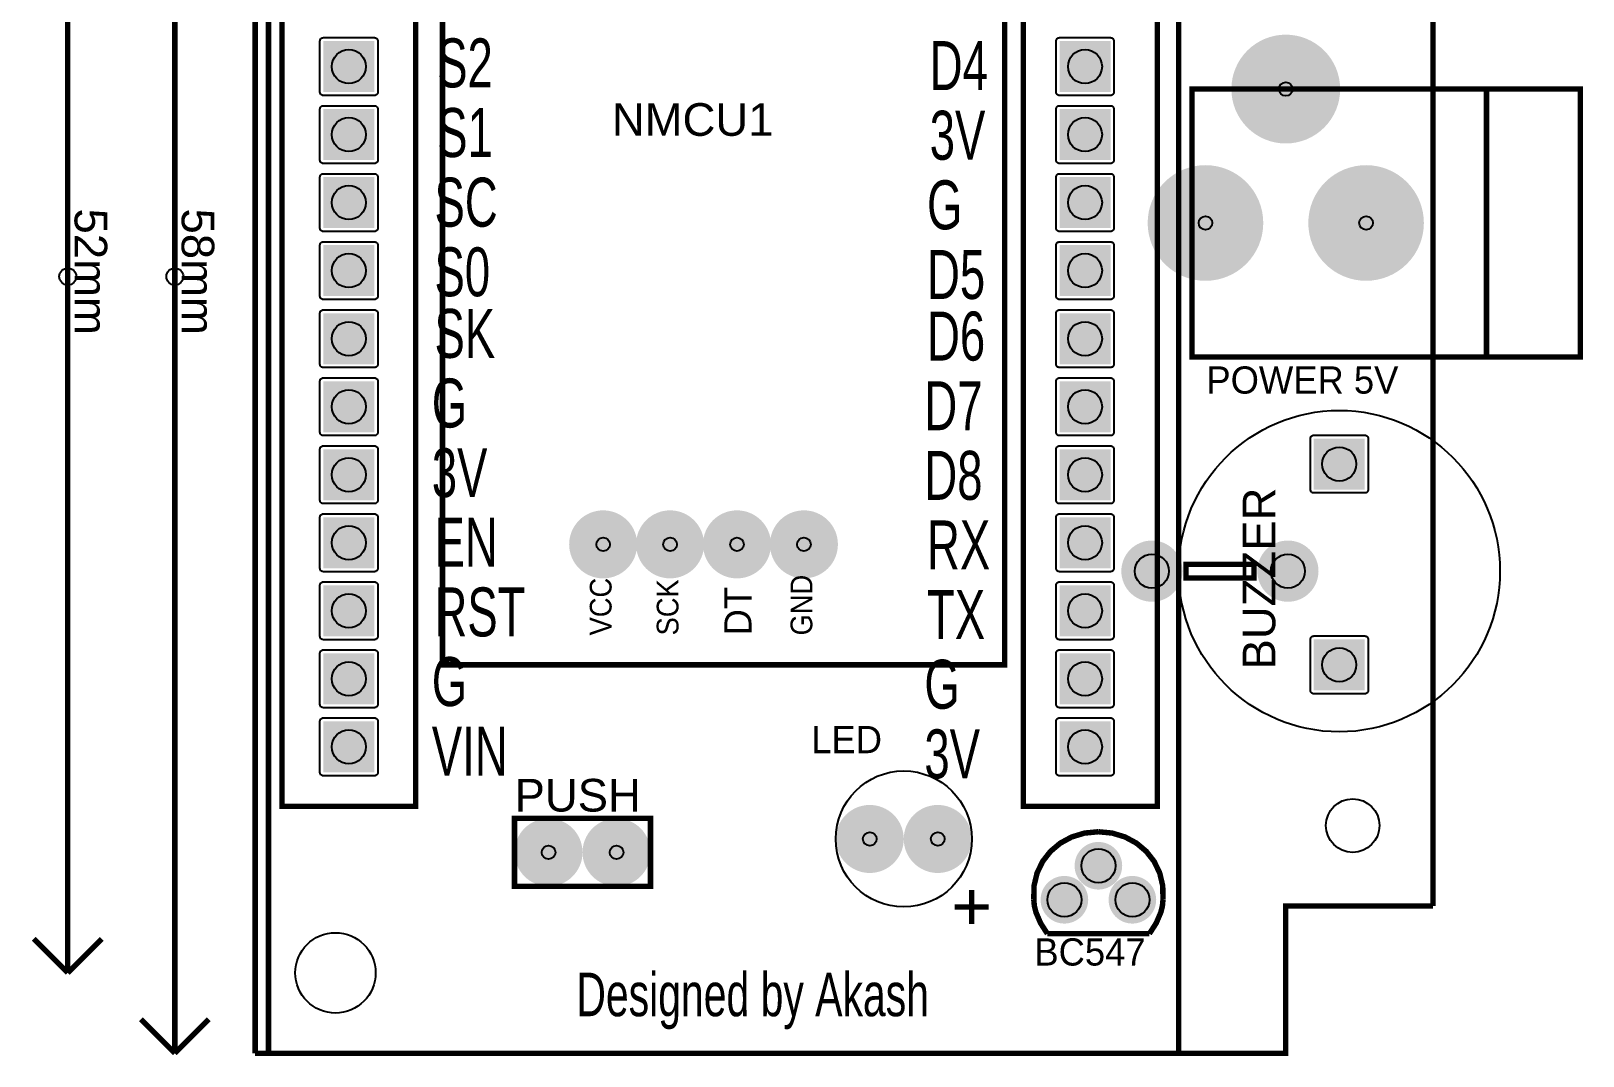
# Model space of a CAD drawing. Header units: inches. Extents: x -1.14 to 1.14, y -1.28 to 1.27.
# Drawn here: x -1.141 to 1.141, y -1.276 to 0.231 of the extents above; entities that cross this region are included whole.
import ezdxf

# ---------------------------------------------------------------- set-up
doc = ezdxf.new("R2010")
doc.units = ezdxf.units.IN
doc.header["$MEASUREMENT"] = 0

# ---------------------------------------------------------------- blocks, each defined once
blk = doc.blocks.new('EPAD')
at = {"const_width": 0.5}
blk.add_lwpolyline([(-0.25, 0, 1), (0.25, 0, 1)], format="xyb", close=True, dxfattribs=at)
blk = doc.blocks.new('RPAD')
blk.add_trace([(-0.5, -0.5), (-0.5, 0.5), (0.5, -0.5), (0.5, 0.5)])

msp = doc.modelspace()

# ---------------------------------------------------------------- linework, layer by layer
at = {"const_width": 0.008}
for points in [[(-0.929724, 1.011807), (-0.929724, -1.271657)], [(-0.811614, 1.011807), (-0.811614, -1.271657)], [(-0.811614, 1.011807), (-0.811614, -1.271657)], [(-0.791929, -1.271657), (0.546654, -1.271657), (0.546654, 1.011807), (-0.791929, 1.011807), (-0.791929, -1.271657)], [(-0.791929, -1.271657), (0.546654, -1.271657), (0.546654, 1.011807), (-0.791929, 1.011807), (-0.791929, -1.271657)], [(-1.087205, 0.893697), (-1.087205, -1.153547)], [(0.920669, -1.055122), (0.920669, 0.795272)], [(0.920669, -1.055122), (0.920669, 0.795272)], [(-0.772244, -0.908665), (-0.575394, -0.908665), (-0.575394, 0.666138), (-0.772244, 0.666138), (-0.772244, -0.908665)], [(-0.772244, -0.908665), (-0.575394, -0.908665), (-0.575394, 0.666138), (-0.772244, 0.666138), (-0.772244, -0.908665)], [(0.318307, -0.908665), (0.515157, -0.908665), (0.515157, 0.666138), (0.318307, 0.666138), (0.318307, -0.908665)], [(0.318307, -0.908665), (0.515157, -0.908665), (0.515157, 0.666138), (0.318307, 0.666138), (0.318307, -0.908665)], [(-0.536024, -0.700791), (0.290748, -0.700791), (0.290748, 0.637791), (-0.536024, 0.637791), (-0.536024, -0.700791)], [(-0.536024, -0.700791), (0.290748, -0.700791), (0.290748, 0.637791), (-0.536024, 0.637791), (-0.536024, -0.700791)], [(0.566339, -0.248035), (1.137205, -0.248035), (1.137205, 0.145665), (0.566339, 0.145665), (0.566339, -0.248035)], [(0.566339, -0.248035), (1.137205, -0.248035), (1.137205, 0.145665), (0.566339, 0.145665), (0.566339, -0.248035)], [(0.999409, -0.248035), (0.999409, 0.145665)], [(0.999409, -0.248035), (0.999409, 0.145665)], [(0.557283, -0.572996), (0.657283, -0.572996), (0.657283, -0.552996), (0.557283, -0.552996), (0.557283, -0.572996)], [(0.557283, -0.572996), (0.657283, -0.572996), (0.657283, -0.552996), (0.557283, -0.552996), (0.557283, -0.572996)], [(-0.430118, -1.026382), (-0.230118, -1.026382), (-0.230118, -0.926382), (-0.430118, -0.926382), (-0.430118, -1.026382)], [(-0.430118, -1.026382), (-0.230118, -1.026382), (-0.230118, -0.926382), (-0.430118, -0.926382), (-0.430118, -1.026382)], [(0.333543, -1.046067), (0.333883, -1.02562), (0.338367, -1.006711), (0.346573, -0.989707), (0.358074, -0.974973), (0.372447, -0.962876), (0.389266, -0.953782), (0.408106, -0.948057), (0.428543, -0.946067)], [(0.333543, -1.046067), (0.333883, -1.02562), (0.338367, -1.006711), (0.346573, -0.989707), (0.358074, -0.974973), (0.372447, -0.962876), (0.389266, -0.953782), (0.408106, -0.948057), (0.428543, -0.946067)], [(0.523543, -1.046067), (0.523204, -1.02562), (0.518719, -1.006711), (0.510514, -0.989707), (0.499012, -0.974973), (0.484639, -0.962876), (0.46782, -0.953782), (0.44898, -0.948057), (0.428543, -0.946067)], [(0.523543, -1.046067), (0.523204, -1.02562), (0.518719, -1.006711), (0.510514, -0.989707), (0.499012, -0.974973), (0.484639, -0.962876), (0.46782, -0.953782), (0.44898, -0.948057), (0.428543, -0.946067)], [(0.242323, -1.081697), (0.242323, -1.031697)], [(0.242323, -1.081697), (0.242323, -1.031697)], [(0.333543, -1.046067), (0.334403, -1.055393), (0.336669, -1.064426), (0.343543, -1.080442), (0.353543, -1.096067)], [(0.333543, -1.046067), (0.334403, -1.055393), (0.336669, -1.064426), (0.343543, -1.080442), (0.353543, -1.096067)], [(0.523543, -1.046067), (0.522684, -1.055393), (0.520418, -1.064426), (0.513543, -1.080442), (0.503543, -1.096067)], [(0.523543, -1.046067), (0.522684, -1.055393), (0.520418, -1.064426), (0.513543, -1.080442), (0.503543, -1.096067)], [(0.920669, -1.055122), (0.704134, -1.055122), (0.704134, -1.271657), (-0.811614, -1.271657)], [(0.920669, -1.055122), (0.704134, -1.055122), (0.704134, -1.271657), (-0.811614, -1.271657)], [(0.267323, -1.056697), (0.217323, -1.056697)], [(0.267323, -1.056697), (0.217323, -1.056697)], [(0.353543, -1.096067), (0.503543, -1.096067)], [(0.353543, -1.096067), (0.503543, -1.096067)], [(-1.087205, -1.153547), (-1.137205, -1.103547)], [(-1.087205, -1.153547), (-1.037205, -1.103547)], [(-0.929724, -1.271657), (-0.979724, -1.221657)], [(-0.929724, -1.271657), (-0.879724, -1.221657)]]:
    msp.add_lwpolyline(points, dxfattribs=at)
for points in [[(-0.711319, 0.221236), (-0.636319, 0.221236), (-0.635296, 0.221137), (-0.634351, 0.22085), (-0.633501, 0.220396), (-0.632764, 0.219791), (-0.632159, 0.219054), (-0.631705, 0.218204), (-0.631419, 0.217259), (-0.631319, 0.216236), (-0.631319, 0.141236), (-0.631419, 0.140214), (-0.631705, 0.139269), (-0.632159, 0.138419), (-0.632764, 0.137681), (-0.633501, 0.137077), (-0.634351, 0.136622), (-0.635296, 0.136336), (-0.636319, 0.136236), (-0.711319, 0.136236), (-0.712341, 0.136336), (-0.713287, 0.136622), (-0.714137, 0.137077), (-0.714874, 0.137681), (-0.715478, 0.138419), (-0.715933, 0.139269), (-0.716219, 0.140214), (-0.716319, 0.141236), (-0.716319, 0.216236), (-0.716219, 0.217259), (-0.715933, 0.218204), (-0.715478, 0.219054), (-0.714874, 0.219791), (-0.714137, 0.220396), (-0.713287, 0.22085), (-0.712341, 0.221137), (-0.711319, 0.221236)], [(0.371358, 0.221236), (0.446358, 0.221236), (0.447381, 0.221137), (0.448326, 0.22085), (0.449176, 0.220396), (0.449913, 0.219791), (0.450518, 0.219054), (0.450972, 0.218204), (0.451259, 0.217259), (0.451358, 0.216236), (0.451358, 0.141236), (0.451259, 0.140214), (0.450972, 0.139269), (0.450518, 0.138419), (0.449913, 0.137681), (0.449176, 0.137077), (0.448326, 0.136622), (0.447381, 0.136336), (0.446358, 0.136236), (0.371358, 0.136236), (0.370336, 0.136336), (0.369391, 0.136622), (0.36854, 0.137077), (0.367804, 0.137681), (0.367199, 0.138419), (0.366744, 0.139269), (0.366458, 0.140214), (0.366358, 0.141236), (0.366358, 0.216236), (0.366458, 0.217259), (0.366744, 0.218204), (0.367199, 0.219054), (0.367804, 0.219791), (0.36854, 0.220396), (0.369391, 0.22085), (0.370336, 0.221137), (0.371358, 0.221236)], [(-0.711319, 0.121236), (-0.636319, 0.121236), (-0.635296, 0.121137), (-0.634351, 0.12085), (-0.633501, 0.120396), (-0.632764, 0.119791), (-0.632159, 0.119054), (-0.631705, 0.118204), (-0.631419, 0.117259), (-0.631319, 0.116236), (-0.631319, 0.041236), (-0.631419, 0.040214), (-0.631705, 0.039269), (-0.632159, 0.038419), (-0.632764, 0.037681), (-0.633501, 0.037077), (-0.634351, 0.036622), (-0.635296, 0.036336), (-0.636319, 0.036236), (-0.711319, 0.036236), (-0.712341, 0.036336), (-0.713287, 0.036622), (-0.714137, 0.037077), (-0.714874, 0.037681), (-0.715478, 0.038419), (-0.715933, 0.039269), (-0.716219, 0.040214), (-0.716319, 0.041236), (-0.716319, 0.116236), (-0.716219, 0.117259), (-0.715933, 0.118204), (-0.715478, 0.119054), (-0.714874, 0.119791), (-0.714137, 0.120396), (-0.713287, 0.12085), (-0.712341, 0.121137), (-0.711319, 0.121236)], [(0.371358, 0.121236), (0.446358, 0.121236), (0.447381, 0.121137), (0.448326, 0.12085), (0.449176, 0.120396), (0.449913, 0.119791), (0.450518, 0.119054), (0.450972, 0.118204), (0.451259, 0.117259), (0.451358, 0.116236), (0.451358, 0.041236), (0.451259, 0.040214), (0.450972, 0.039269), (0.450518, 0.038419), (0.449913, 0.037681), (0.449176, 0.037077), (0.448326, 0.036622), (0.447381, 0.036336), (0.446358, 0.036236), (0.371358, 0.036236), (0.370336, 0.036336), (0.369391, 0.036622), (0.36854, 0.037077), (0.367804, 0.037681), (0.367199, 0.038419), (0.366744, 0.039269), (0.366458, 0.040214), (0.366358, 0.041236), (0.366358, 0.116236), (0.366458, 0.117259), (0.366744, 0.118204), (0.367199, 0.119054), (0.367804, 0.119791), (0.36854, 0.120396), (0.369391, 0.12085), (0.370336, 0.121137), (0.371358, 0.121236)], [(-0.711319, 0.021236), (-0.636319, 0.021236), (-0.635296, 0.021137), (-0.634351, 0.02085), (-0.633501, 0.020396), (-0.632764, 0.019791), (-0.632159, 0.019054), (-0.631705, 0.018204), (-0.631419, 0.017259), (-0.631319, 0.016236), (-0.631319, -0.058764), (-0.631419, -0.059786), (-0.631705, -0.060731), (-0.632159, -0.061581), (-0.632764, -0.062319), (-0.633501, -0.062923), (-0.634351, -0.063378), (-0.635296, -0.063664), (-0.636319, -0.063764), (-0.711319, -0.063764), (-0.712341, -0.063664), (-0.713287, -0.063378), (-0.714137, -0.062923), (-0.714874, -0.062319), (-0.715478, -0.061581), (-0.715933, -0.060731), (-0.716219, -0.059786), (-0.716319, -0.058764), (-0.716319, 0.016236), (-0.716219, 0.017259), (-0.715933, 0.018204), (-0.715478, 0.019054), (-0.714874, 0.019791), (-0.714137, 0.020396), (-0.713287, 0.02085), (-0.712341, 0.021137), (-0.711319, 0.021236)], [(0.371358, 0.021236), (0.446358, 0.021236), (0.447381, 0.021137), (0.448326, 0.02085), (0.449176, 0.020396), (0.449913, 0.019791), (0.450518, 0.019054), (0.450972, 0.018204), (0.451259, 0.017259), (0.451358, 0.016236), (0.451358, -0.058764), (0.451259, -0.059786), (0.450972, -0.060731), (0.450518, -0.061581), (0.449913, -0.062319), (0.449176, -0.062923), (0.448326, -0.063378), (0.447381, -0.063664), (0.446358, -0.063764), (0.371358, -0.063764), (0.370336, -0.063664), (0.369391, -0.063378), (0.36854, -0.062923), (0.367804, -0.062319), (0.367199, -0.061581), (0.366744, -0.060731), (0.366458, -0.059786), (0.366358, -0.058764), (0.366358, 0.016236), (0.366458, 0.017259), (0.366744, 0.018204), (0.367199, 0.019054), (0.367804, 0.019791), (0.36854, 0.020396), (0.369391, 0.02085), (0.370336, 0.021137), (0.371358, 0.021236)], [(-0.711319, -0.078764), (-0.636319, -0.078764), (-0.635296, -0.078863), (-0.634351, -0.07915), (-0.633501, -0.079604), (-0.632764, -0.080209), (-0.632159, -0.080946), (-0.631705, -0.081796), (-0.631419, -0.082741), (-0.631319, -0.083764), (-0.631319, -0.158764), (-0.631419, -0.159786), (-0.631705, -0.160731), (-0.632159, -0.161581), (-0.632764, -0.162319), (-0.633501, -0.162923), (-0.634351, -0.163378), (-0.635296, -0.163664), (-0.636319, -0.163764), (-0.711319, -0.163764), (-0.712341, -0.163664), (-0.713287, -0.163378), (-0.714137, -0.162923), (-0.714874, -0.162319), (-0.715478, -0.161581), (-0.715933, -0.160731), (-0.716219, -0.159786), (-0.716319, -0.158764), (-0.716319, -0.083764), (-0.716219, -0.082741), (-0.715933, -0.081796), (-0.715478, -0.080946), (-0.714874, -0.080209), (-0.714137, -0.079604), (-0.713287, -0.07915), (-0.712341, -0.078863), (-0.711319, -0.078764)], [(0.371358, -0.078764), (0.446358, -0.078764), (0.447381, -0.078863), (0.448326, -0.07915), (0.449176, -0.079604), (0.449913, -0.080209), (0.450518, -0.080946), (0.450972, -0.081796), (0.451259, -0.082741), (0.451358, -0.083764), (0.451358, -0.158764), (0.451259, -0.159786), (0.450972, -0.160731), (0.450518, -0.161581), (0.449913, -0.162319), (0.449176, -0.162923), (0.448326, -0.163378), (0.447381, -0.163664), (0.446358, -0.163764), (0.371358, -0.163764), (0.370336, -0.163664), (0.369391, -0.163378), (0.36854, -0.162923), (0.367804, -0.162319), (0.367199, -0.161581), (0.366744, -0.160731), (0.366458, -0.159786), (0.366358, -0.158764), (0.366358, -0.083764), (0.366458, -0.082741), (0.366744, -0.081796), (0.367199, -0.080946), (0.367804, -0.080209), (0.36854, -0.079604), (0.369391, -0.07915), (0.370336, -0.078863), (0.371358, -0.078764)], [(-0.711319, -0.178764), (-0.636319, -0.178764), (-0.635296, -0.178863), (-0.634351, -0.17915), (-0.633501, -0.179604), (-0.632764, -0.180209), (-0.632159, -0.180946), (-0.631705, -0.181796), (-0.631419, -0.182741), (-0.631319, -0.183764), (-0.631319, -0.258764), (-0.631419, -0.259786), (-0.631705, -0.260731), (-0.632159, -0.261581), (-0.632764, -0.262319), (-0.633501, -0.262923), (-0.634351, -0.263378), (-0.635296, -0.263664), (-0.636319, -0.263764), (-0.711319, -0.263764), (-0.712341, -0.263664), (-0.713287, -0.263378), (-0.714137, -0.262923), (-0.714874, -0.262319), (-0.715478, -0.261581), (-0.715933, -0.260731), (-0.716219, -0.259786), (-0.716319, -0.258764), (-0.716319, -0.183764), (-0.716219, -0.182741), (-0.715933, -0.181796), (-0.715478, -0.180946), (-0.714874, -0.180209), (-0.714137, -0.179604), (-0.713287, -0.17915), (-0.712341, -0.178863), (-0.711319, -0.178764)], [(0.371358, -0.178764), (0.446358, -0.178764), (0.447381, -0.178863), (0.448326, -0.17915), (0.449176, -0.179604), (0.449913, -0.180209), (0.450518, -0.180946), (0.450972, -0.181796), (0.451259, -0.182741), (0.451358, -0.183764), (0.451358, -0.258764), (0.451259, -0.259786), (0.450972, -0.260731), (0.450518, -0.261581), (0.449913, -0.262319), (0.449176, -0.262923), (0.448326, -0.263378), (0.447381, -0.263664), (0.446358, -0.263764), (0.371358, -0.263764), (0.370336, -0.263664), (0.369391, -0.263378), (0.36854, -0.262923), (0.367804, -0.262319), (0.367199, -0.261581), (0.366744, -0.260731), (0.366458, -0.259786), (0.366358, -0.258764), (0.366358, -0.183764), (0.366458, -0.182741), (0.366744, -0.181796), (0.367199, -0.180946), (0.367804, -0.180209), (0.36854, -0.179604), (0.369391, -0.17915), (0.370336, -0.178863), (0.371358, -0.178764)], [(-0.711319, -0.278764), (-0.636319, -0.278764), (-0.635296, -0.278863), (-0.634351, -0.27915), (-0.633501, -0.279604), (-0.632764, -0.280209), (-0.632159, -0.280946), (-0.631705, -0.281796), (-0.631419, -0.282741), (-0.631319, -0.283764), (-0.631319, -0.358764), (-0.631419, -0.359786), (-0.631705, -0.360731), (-0.632159, -0.361581), (-0.632764, -0.362319), (-0.633501, -0.362923), (-0.634351, -0.363378), (-0.635296, -0.363664), (-0.636319, -0.363764), (-0.711319, -0.363764), (-0.712341, -0.363664), (-0.713287, -0.363378), (-0.714137, -0.362923), (-0.714874, -0.362319), (-0.715478, -0.361581), (-0.715933, -0.360731), (-0.716219, -0.359786), (-0.716319, -0.358764), (-0.716319, -0.283764), (-0.716219, -0.282741), (-0.715933, -0.281796), (-0.715478, -0.280946), (-0.714874, -0.280209), (-0.714137, -0.279604), (-0.713287, -0.27915), (-0.712341, -0.278863), (-0.711319, -0.278764)], [(0.371358, -0.278764), (0.446358, -0.278764), (0.447381, -0.278863), (0.448326, -0.27915), (0.449176, -0.279604), (0.449913, -0.280209), (0.450518, -0.280946), (0.450972, -0.281796), (0.451259, -0.282741), (0.451358, -0.283764), (0.451358, -0.358764), (0.451259, -0.359786), (0.450972, -0.360731), (0.450518, -0.361581), (0.449913, -0.362319), (0.449176, -0.362923), (0.448326, -0.363378), (0.447381, -0.363664), (0.446358, -0.363764), (0.371358, -0.363764), (0.370336, -0.363664), (0.369391, -0.363378), (0.36854, -0.362923), (0.367804, -0.362319), (0.367199, -0.361581), (0.366744, -0.360731), (0.366458, -0.359786), (0.366358, -0.358764), (0.366358, -0.283764), (0.366458, -0.282741), (0.366744, -0.281796), (0.367199, -0.280946), (0.367804, -0.280209), (0.36854, -0.279604), (0.369391, -0.27915), (0.370336, -0.278863), (0.371358, -0.278764)], [(0.825374, -0.368016), (0.825374, -0.443016), (0.825274, -0.444038), (0.824988, -0.444983), (0.824533, -0.445834), (0.823929, -0.44657), (0.823192, -0.447175), (0.822342, -0.44763), (0.821396, -0.447916), (0.820374, -0.448016), (0.745374, -0.448016), (0.744352, -0.447916), (0.743406, -0.44763), (0.742556, -0.447175), (0.741819, -0.44657), (0.741215, -0.445834), (0.74076, -0.444983), (0.740474, -0.444038), (0.740374, -0.443016), (0.740374, -0.368016), (0.740474, -0.366993), (0.74076, -0.366048), (0.741215, -0.365198), (0.741819, -0.364461), (0.742556, -0.363856), (0.743406, -0.363402), (0.744352, -0.363115), (0.745374, -0.363016), (0.820374, -0.363016), (0.821396, -0.363115), (0.822342, -0.363402), (0.823192, -0.363856), (0.823929, -0.364461), (0.824533, -0.365198), (0.824988, -0.366048), (0.825274, -0.366993), (0.825374, -0.368016)], [(-0.711319, -0.378764), (-0.636319, -0.378764), (-0.635296, -0.378863), (-0.634351, -0.37915), (-0.633501, -0.379604), (-0.632764, -0.380209), (-0.632159, -0.380946), (-0.631705, -0.381796), (-0.631419, -0.382741), (-0.631319, -0.383764), (-0.631319, -0.458764), (-0.631419, -0.459786), (-0.631705, -0.460731), (-0.632159, -0.461581), (-0.632764, -0.462319), (-0.633501, -0.462923), (-0.634351, -0.463378), (-0.635296, -0.463664), (-0.636319, -0.463764), (-0.711319, -0.463764), (-0.712341, -0.463664), (-0.713287, -0.463378), (-0.714137, -0.462923), (-0.714874, -0.462319), (-0.715478, -0.461581), (-0.715933, -0.460731), (-0.716219, -0.459786), (-0.716319, -0.458764), (-0.716319, -0.383764), (-0.716219, -0.382741), (-0.715933, -0.381796), (-0.715478, -0.380946), (-0.714874, -0.380209), (-0.714137, -0.379604), (-0.713287, -0.37915), (-0.712341, -0.378863), (-0.711319, -0.378764)], [(0.371358, -0.378764), (0.446358, -0.378764), (0.447381, -0.378863), (0.448326, -0.37915), (0.449176, -0.379604), (0.449913, -0.380209), (0.450518, -0.380946), (0.450972, -0.381796), (0.451259, -0.382741), (0.451358, -0.383764), (0.451358, -0.458764), (0.451259, -0.459786), (0.450972, -0.460731), (0.450518, -0.461581), (0.449913, -0.462319), (0.449176, -0.462923), (0.448326, -0.463378), (0.447381, -0.463664), (0.446358, -0.463764), (0.371358, -0.463764), (0.370336, -0.463664), (0.369391, -0.463378), (0.36854, -0.462923), (0.367804, -0.462319), (0.367199, -0.461581), (0.366744, -0.460731), (0.366458, -0.459786), (0.366358, -0.458764), (0.366358, -0.383764), (0.366458, -0.382741), (0.366744, -0.381796), (0.367199, -0.380946), (0.367804, -0.380209), (0.36854, -0.379604), (0.369391, -0.37915), (0.370336, -0.378863), (0.371358, -0.378764)], [(-0.711319, -0.478764), (-0.636319, -0.478764), (-0.635296, -0.478863), (-0.634351, -0.47915), (-0.633501, -0.479604), (-0.632764, -0.480209), (-0.632159, -0.480946), (-0.631705, -0.481796), (-0.631419, -0.482741), (-0.631319, -0.483764), (-0.631319, -0.558764), (-0.631419, -0.559786), (-0.631705, -0.560731), (-0.632159, -0.561581), (-0.632764, -0.562319), (-0.633501, -0.562923), (-0.634351, -0.563378), (-0.635296, -0.563664), (-0.636319, -0.563764), (-0.711319, -0.563764), (-0.712341, -0.563664), (-0.713287, -0.563378), (-0.714137, -0.562923), (-0.714874, -0.562319), (-0.715478, -0.561581), (-0.715933, -0.560731), (-0.716219, -0.559786), (-0.716319, -0.558764), (-0.716319, -0.483764), (-0.716219, -0.482741), (-0.715933, -0.481796), (-0.715478, -0.480946), (-0.714874, -0.480209), (-0.714137, -0.479604), (-0.713287, -0.47915), (-0.712341, -0.478863), (-0.711319, -0.478764)], [(0.371358, -0.478764), (0.446358, -0.478764), (0.447381, -0.478863), (0.448326, -0.47915), (0.449176, -0.479604), (0.449913, -0.480209), (0.450518, -0.480946), (0.450972, -0.481796), (0.451259, -0.482741), (0.451358, -0.483764), (0.451358, -0.558764), (0.451259, -0.559786), (0.450972, -0.560731), (0.450518, -0.561581), (0.449913, -0.562319), (0.449176, -0.562923), (0.448326, -0.563378), (0.447381, -0.563664), (0.446358, -0.563764), (0.371358, -0.563764), (0.370336, -0.563664), (0.369391, -0.563378), (0.36854, -0.562923), (0.367804, -0.562319), (0.367199, -0.561581), (0.366744, -0.560731), (0.366458, -0.559786), (0.366358, -0.558764), (0.366358, -0.483764), (0.366458, -0.482741), (0.366744, -0.481796), (0.367199, -0.480946), (0.367804, -0.480209), (0.36854, -0.479604), (0.369391, -0.47915), (0.370336, -0.478863), (0.371358, -0.478764)], [(-0.711319, -0.578764), (-0.636319, -0.578764), (-0.635296, -0.578863), (-0.634351, -0.57915), (-0.633501, -0.579604), (-0.632764, -0.580209), (-0.632159, -0.580946), (-0.631705, -0.581796), (-0.631419, -0.582741), (-0.631319, -0.583764), (-0.631319, -0.658764), (-0.631419, -0.659786), (-0.631705, -0.660731), (-0.632159, -0.661581), (-0.632764, -0.662319), (-0.633501, -0.662923), (-0.634351, -0.663378), (-0.635296, -0.663664), (-0.636319, -0.663764), (-0.711319, -0.663764), (-0.712341, -0.663664), (-0.713287, -0.663378), (-0.714137, -0.662923), (-0.714874, -0.662319), (-0.715478, -0.661581), (-0.715933, -0.660731), (-0.716219, -0.659786), (-0.716319, -0.658764), (-0.716319, -0.583764), (-0.716219, -0.582741), (-0.715933, -0.581796), (-0.715478, -0.580946), (-0.714874, -0.580209), (-0.714137, -0.579604), (-0.713287, -0.57915), (-0.712341, -0.578863), (-0.711319, -0.578764)], [(0.371358, -0.578764), (0.446358, -0.578764), (0.447381, -0.578863), (0.448326, -0.57915), (0.449176, -0.579604), (0.449913, -0.580209), (0.450518, -0.580946), (0.450972, -0.581796), (0.451259, -0.582741), (0.451358, -0.583764), (0.451358, -0.658764), (0.451259, -0.659786), (0.450972, -0.660731), (0.450518, -0.661581), (0.449913, -0.662319), (0.449176, -0.662923), (0.448326, -0.663378), (0.447381, -0.663664), (0.446358, -0.663764), (0.371358, -0.663764), (0.370336, -0.663664), (0.369391, -0.663378), (0.36854, -0.662923), (0.367804, -0.662319), (0.367199, -0.661581), (0.366744, -0.660731), (0.366458, -0.659786), (0.366358, -0.658764), (0.366358, -0.583764), (0.366458, -0.582741), (0.366744, -0.581796), (0.367199, -0.580946), (0.367804, -0.580209), (0.36854, -0.579604), (0.369391, -0.57915), (0.370336, -0.578863), (0.371358, -0.578764)], [(0.825374, -0.663291), (0.825374, -0.738291), (0.825274, -0.739314), (0.824988, -0.740259), (0.824533, -0.741109), (0.823929, -0.741846), (0.823192, -0.742451), (0.822342, -0.742906), (0.821396, -0.743192), (0.820374, -0.743291), (0.745374, -0.743291), (0.744352, -0.743192), (0.743406, -0.742906), (0.742556, -0.742451), (0.741819, -0.741846), (0.741215, -0.741109), (0.74076, -0.740259), (0.740474, -0.739314), (0.740374, -0.738291), (0.740374, -0.663291), (0.740474, -0.662269), (0.74076, -0.661324), (0.741215, -0.660473), (0.741819, -0.659737), (0.742556, -0.659132), (0.743406, -0.658677), (0.744352, -0.658391), (0.745374, -0.658291), (0.820374, -0.658291), (0.821396, -0.658391), (0.822342, -0.658677), (0.823192, -0.659132), (0.823929, -0.659737), (0.824533, -0.660473), (0.824988, -0.661324), (0.825274, -0.662269), (0.825374, -0.663291)], [(-0.711319, -0.678764), (-0.636319, -0.678764), (-0.635296, -0.678863), (-0.634351, -0.67915), (-0.633501, -0.679604), (-0.632764, -0.680209), (-0.632159, -0.680946), (-0.631705, -0.681796), (-0.631419, -0.682741), (-0.631319, -0.683764), (-0.631319, -0.758764), (-0.631419, -0.759786), (-0.631705, -0.760731), (-0.632159, -0.761581), (-0.632764, -0.762319), (-0.633501, -0.762923), (-0.634351, -0.763378), (-0.635296, -0.763664), (-0.636319, -0.763764), (-0.711319, -0.763764), (-0.712341, -0.763664), (-0.713287, -0.763378), (-0.714137, -0.762923), (-0.714874, -0.762319), (-0.715478, -0.761581), (-0.715933, -0.760731), (-0.716219, -0.759786), (-0.716319, -0.758764), (-0.716319, -0.683764), (-0.716219, -0.682741), (-0.715933, -0.681796), (-0.715478, -0.680946), (-0.714874, -0.680209), (-0.714137, -0.679604), (-0.713287, -0.67915), (-0.712341, -0.678863), (-0.711319, -0.678764)], [(0.371358, -0.678764), (0.446358, -0.678764), (0.447381, -0.678863), (0.448326, -0.67915), (0.449176, -0.679604), (0.449913, -0.680209), (0.450518, -0.680946), (0.450972, -0.681796), (0.451259, -0.682741), (0.451358, -0.683764), (0.451358, -0.758764), (0.451259, -0.759786), (0.450972, -0.760731), (0.450518, -0.761581), (0.449913, -0.762319), (0.449176, -0.762923), (0.448326, -0.763378), (0.447381, -0.763664), (0.446358, -0.763764), (0.371358, -0.763764), (0.370336, -0.763664), (0.369391, -0.763378), (0.36854, -0.762923), (0.367804, -0.762319), (0.367199, -0.761581), (0.366744, -0.760731), (0.366458, -0.759786), (0.366358, -0.758764), (0.366358, -0.683764), (0.366458, -0.682741), (0.366744, -0.681796), (0.367199, -0.680946), (0.367804, -0.680209), (0.36854, -0.679604), (0.369391, -0.67915), (0.370336, -0.678863), (0.371358, -0.678764)], [(-0.711319, -0.778764), (-0.636319, -0.778764), (-0.635296, -0.778863), (-0.634351, -0.77915), (-0.633501, -0.779604), (-0.632764, -0.780209), (-0.632159, -0.780946), (-0.631705, -0.781796), (-0.631419, -0.782741), (-0.631319, -0.783764), (-0.631319, -0.858764), (-0.631419, -0.859786), (-0.631705, -0.860731), (-0.632159, -0.861581), (-0.632764, -0.862319), (-0.633501, -0.862923), (-0.634351, -0.863378), (-0.635296, -0.863664), (-0.636319, -0.863764), (-0.711319, -0.863764), (-0.712341, -0.863664), (-0.713287, -0.863378), (-0.714137, -0.862923), (-0.714874, -0.862319), (-0.715478, -0.861581), (-0.715933, -0.860731), (-0.716219, -0.859786), (-0.716319, -0.858764), (-0.716319, -0.783764), (-0.716219, -0.782741), (-0.715933, -0.781796), (-0.715478, -0.780946), (-0.714874, -0.780209), (-0.714137, -0.779604), (-0.713287, -0.77915), (-0.712341, -0.778863), (-0.711319, -0.778764)], [(0.371358, -0.778764), (0.446358, -0.778764), (0.447381, -0.778863), (0.448326, -0.77915), (0.449176, -0.779604), (0.449913, -0.780209), (0.450518, -0.780946), (0.450972, -0.781796), (0.451259, -0.782741), (0.451358, -0.783764), (0.451358, -0.858764), (0.451259, -0.859786), (0.450972, -0.860731), (0.450518, -0.861581), (0.449913, -0.862319), (0.449176, -0.862923), (0.448326, -0.863378), (0.447381, -0.863664), (0.446358, -0.863764), (0.371358, -0.863764), (0.370336, -0.863664), (0.369391, -0.863378), (0.36854, -0.862923), (0.367804, -0.862319), (0.367199, -0.861581), (0.366744, -0.860731), (0.366458, -0.859786), (0.366358, -0.858764), (0.366358, -0.783764), (0.366458, -0.782741), (0.366744, -0.781796), (0.367199, -0.780946), (0.367804, -0.780209), (0.36854, -0.779604), (0.369391, -0.77915), (0.370336, -0.778863), (0.371358, -0.778764)]]:
    msp.add_lwpolyline(points, close=True)
for centre, radius in [((-0.673819, 0.178736), 0.025), ((0.408858, 0.178736), 0.025), ((0.704134, 0.145665), 0.01), ((-0.673819, 0.078736), 0.025), ((0.408858, 0.078736), 0.025), ((-0.673819, -0.021264), 0.025), ((0.408858, -0.021264), 0.025), ((0.586024, -0.051185), 0.01), ((0.822244, -0.051185), 0.01), ((-0.673819, -0.121264), 0.025), ((0.408858, -0.121264), 0.025), ((-1.087205, -0.129925), 0.0125), ((-0.929724, -0.129925), 0.0125), ((-0.673819, -0.221264), 0.025), ((0.408858, -0.221264), 0.025), ((-0.673819, -0.321264), 0.025), ((0.408858, -0.321264), 0.025), ((0.782874, -0.562996), 0.23622), ((0.782874, -0.562996), 0.23622), ((0.782874, -0.405516), 0.025), ((-0.673819, -0.421264), 0.025), ((0.408858, -0.421264), 0.025), ((-0.673819, -0.521264), 0.025), ((0.408858, -0.521264), 0.025), ((-0.299803, -0.523626), 0.01), ((-0.201378, -0.523626), 0.01), ((-0.102953, -0.523626), 0.01), ((-0.004528, -0.523626), 0.01), ((0.507283, -0.562996), 0.025), ((0.707283, -0.562996), 0.025), ((-0.673819, -0.621264), 0.025), ((0.408858, -0.621264), 0.025), ((0.782874, -0.700791), 0.025), ((-0.673819, -0.721264), 0.025), ((0.408858, -0.721264), 0.025), ((-0.673819, -0.821264), 0.025), ((0.408858, -0.821264), 0.025), ((0.142323, -0.956697), 0.1), ((0.142323, -0.956697), 0.1), ((0.802559, -0.937012), 0.03937), ((0.802559, -0.937012), 0.03937), ((0.092323, -0.956697), 0.01), ((0.142323, -0.956697), 0), ((0.142323, -0.956697), 0), ((0.192323, -0.956697), 0.01), ((-0.380118, -0.976382), 0.01), ((-0.280118, -0.976382), 0.01), ((0.428543, -0.996067), 0.025), ((0.378543, -1.046067), 0.025), ((0.478543, -1.046067), 0.025), ((-0.693504, -1.153547), 0.059055), ((-0.693504, -1.153547), 0.059055)]:
    msp.add_circle(centre, radius)

# ---------------------------------------------------------------- block references
for name, p, xscale, yscale in [('RPAD', (-0.673819, 0.178736), 0.075, 0.075), ('RPAD', (0.408858, 0.178736), 0.075, 0.075), ('EPAD', (0.704134, 0.145665), 0.16, 0.16), ('EPAD', (0.704134, 0.145665), 0.14, 0.14), ('RPAD', (-0.673819, 0.078736), 0.075, 0.075), ('RPAD', (0.408858, 0.078736), 0.075, 0.075), ('EPAD', (0.586024, -0.051185), 0.17, 0.17), ('EPAD', (0.586024, -0.051185), 0.15, 0.15), ('EPAD', (0.822244, -0.051185), 0.17, 0.17), ('EPAD', (0.822244, -0.051185), 0.15, 0.15), ('RPAD', (-0.673819, -0.021264), 0.075, 0.075), ('RPAD', (0.408858, -0.021264), 0.075, 0.075), ('RPAD', (-0.673819, -0.121264), 0.075, 0.075), ('RPAD', (0.408858, -0.121264), 0.075, 0.075), ('RPAD', (-0.673819, -0.221264), 0.075, 0.075), ('RPAD', (0.408858, -0.221264), 0.075, 0.075), ('RPAD', (-0.673819, -0.321264), 0.075, 0.075), ('RPAD', (0.408858, -0.321264), 0.075, 0.075), ('RPAD', (-0.673819, -0.421264), 0.075, 0.075), ('RPAD', (0.408858, -0.421264), 0.075, 0.075), ('EPAD', (-0.299803, -0.523626), 0.1, 0.1), ('EPAD', (-0.201378, -0.523626), 0.1, 0.1), ('EPAD', (-0.102953, -0.523626), 0.1, 0.1), ('EPAD', (-0.004528, -0.523626), 0.1, 0.1), ('RPAD', (-0.673819, -0.521264), 0.075, 0.075), ('EPAD', (-0.299803, -0.523626), 0.08, 0.08), ('EPAD', (-0.201378, -0.523626), 0.08, 0.08), ('EPAD', (-0.102953, -0.523626), 0.08, 0.08), ('EPAD', (-0.004528, -0.523626), 0.08, 0.08), ('RPAD', (0.408858, -0.521264), 0.075, 0.075), ('EPAD', (0.507283, -0.562996), 0.09, 0.09), ('EPAD', (0.507283, -0.562996), 0.08, 0.08), ('EPAD', (0.707283, -0.562996), 0.09, 0.09), ('EPAD', (0.707283, -0.562996), 0.08, 0.08), ('RPAD', (-0.673819, -0.621264), 0.075, 0.075), ('RPAD', (0.408858, -0.621264), 0.075, 0.075), ('RPAD', (-0.673819, -0.721264), 0.075, 0.075), ('RPAD', (0.408858, -0.721264), 0.075, 0.075), ('RPAD', (-0.673819, -0.821264), 0.075, 0.075), ('RPAD', (0.408858, -0.821264), 0.075, 0.075), ('EPAD', (0.092323, -0.956697), 0.1, 0.1), ('EPAD', (0.192323, -0.956697), 0.1, 0.1), ('EPAD', (-0.380118, -0.976382), 0.1, 0.1), ('EPAD', (-0.280118, -0.976382), 0.1, 0.1), ('EPAD', (0.092323, -0.956697), 0.08, 0.08), ('EPAD', (0.192323, -0.956697), 0.08, 0.08), ('EPAD', (-0.380118, -0.976382), 0.08, 0.08), ('EPAD', (-0.280118, -0.976382), 0.08, 0.08), ('EPAD', (0.428543, -0.996067), 0.07, 0.07), ('EPAD', (0.428543, -0.996067), 0.06, 0.06), ('EPAD', (0.378543, -1.046067), 0.07, 0.07), ('EPAD', (0.378543, -1.046067), 0.06, 0.06), ('EPAD', (0.478543, -1.046067), 0.07, 0.07), ('EPAD', (0.478543, -1.046067), 0.06, 0.06)]:
    msp.add_blockref(name, p, dxfattribs=dict(xscale=xscale, yscale=yscale))
at = {"xscale": 0.075, "yscale": 0.075, "rotation": 270}
for p in [(0.782874, -0.405516), (0.782874, -0.700791)]:
    msp.add_blockref('RPAD', p, dxfattribs=at)

# ---------------------------------------------------------------- texts
for s, height, width, p in [('S2', 0.072, 0.694444, (-0.543898, 0.14813)), ('S2', 0.072, 0.694444, (-0.543898, 0.14813)), ('D4', 0.072, 0.694444, (0.180512, 0.144193)), ('D4', 0.072, 0.694444, (0.180512, 0.144193)), ('S1', 0.072, 0.694444, (-0.543898, 0.045768)), ('S1', 0.072, 0.694444, (-0.543898, 0.045768)), ('NMCU1', 0.048, 1.041667, (-0.287008, 0.076925)), ('NMCU1', 0.048, 1.041667, (-0.287008, 0.076925)), ('3V', 0.072, 0.694444, (0.180512, 0.041831)), ('3V', 0.072, 0.694444, (0.180512, 0.041831)), ('SC', 0.072, 0.694444, (-0.547835, -0.056594)), ('SC', 0.072, 0.694444, (-0.547835, -0.056594)), ('G', 0.072, 0.694444, (0.176575, -0.060531)), ('G', 0.072, 0.694444, (0.176575, -0.060531)), ('S0', 0.072, 0.694444, (-0.547835, -0.158957)), ('S0', 0.072, 0.694444, (-0.547835, -0.158957)), ('D5', 0.072, 0.694444, (0.176575, -0.162894)), ('D5', 0.072, 0.694444, (0.176575, -0.162894)), ('SK', 0.072, 0.694444, (-0.547835, -0.249508)), ('SK', 0.072, 0.694444, (-0.547835, -0.249508)), ('D6', 0.072, 0.694444, (0.176575, -0.253445)), ('D6', 0.072, 0.694444, (0.176575, -0.253445)), ('G', 0.072, 0.694444, (-0.551772, -0.35187)), ('G', 0.072, 0.694444, (-0.551772, -0.35187)), ('D7', 0.072, 0.694444, (0.172638, -0.355807)), ('D7', 0.072, 0.694444, (0.172638, -0.355807)), ('3V', 0.072, 0.694444, (-0.551772, -0.454232)), ('3V', 0.072, 0.694444, (-0.551772, -0.454232)), ('D8', 0.072, 0.694444, (0.172638, -0.458169)), ('D8', 0.072, 0.694444, (0.172638, -0.458169)), ('EN', 0.072, 0.694444, (-0.547835, -0.556594)), ('EN', 0.072, 0.694444, (-0.547835, -0.556594)), ('RX', 0.072, 0.694444, (0.176575, -0.560531)), ('RX', 0.072, 0.694444, (0.176575, -0.560531)), ('RST', 0.072, 0.694444, (-0.547835, -0.658957)), ('RST', 0.072, 0.694444, (-0.547835, -0.658957)), ('TX', 0.072, 0.694444, (0.176575, -0.662894)), ('TX', 0.072, 0.694444, (0.176575, -0.662894)), ('G', 0.072, 0.694444, (-0.551772, -0.761319)), ('G', 0.072, 0.694444, (-0.551772, -0.761319)), ('G', 0.072, 0.694444, (0.172638, -0.765256)), ('G', 0.072, 0.694444, (0.172638, -0.765256)), ('VIN', 0.072, 0.694444, (-0.551772, -0.863681)), ('VIN', 0.072, 0.694444, (-0.551772, -0.863681)), ('3V', 0.072, 0.694444, (0.172638, -0.867618)), ('3V', 0.072, 0.694444, (0.172638, -0.867618)), ('PUSH', 0.048, 1.041667, (-0.430118, -0.916382)), ('PUSH', 0.048, 1.041667, (-0.430118, -0.916382)), ('Designed by Akash', 0.064, 0.703125, (-0.339173, -1.217233)), ('Designed by Akash', 0.064, 0.703125, (-0.339173, -1.217233))]:
    msp.add_text(s, height=height, dxfattribs=dict(width=width)).set_placement(p)
for s, height, rotation, width, p in [('52mm', 0.048, 270, 1.041667, (-1.077205, -0.029925)), ('58mm', 0.048, 270, 1.041667, (-0.919724, -0.029925)), ('BUZZER', 0.048, 90, 1.041667, (0.688764, -0.707626)), ('BUZZER', 0.048, 90, 1.041667, (0.688764, -0.707626)), ('GND', 0.032, 90, 0.9375, (0.00785, -0.657484)), ('GND', 0.032, 90, 0.9375, (0.00785, -0.657484)), ('VCC', 0.032, 90, 0.9375, (-0.287425, -0.657484)), ('VCC', 0.032, 90, 0.9375, (-0.287425, -0.657484)), ('SCK', 0.032, 90, 0.9375, (-0.189, -0.657484)), ('SCK', 0.032, 90, 0.9375, (-0.189, -0.657484))]:
    msp.add_text(s, height=height, rotation=rotation, dxfattribs=dict(width=width)).set_placement(p)
for s, p in [('POWER 5V', (0.587374, -0.302035)), ('POWER 5V', (0.587374, -0.302035)), ('LED', (0.00624, -0.830579)), ('LED', (0.00624, -0.830579)), ('BC547', (0.33437, -1.142775)), ('BC547', (0.33437, -1.142775))]:
    msp.add_text(s, height=0.04).set_placement(p)
msp.add_text('DT', height=0.04, rotation=90).set_placement((-0.081575, -0.657484))
msp.add_text('DT', height=0.04, rotation=90).set_placement((-0.081575, -0.657484))

doc.saveas('drawing.dxf')
